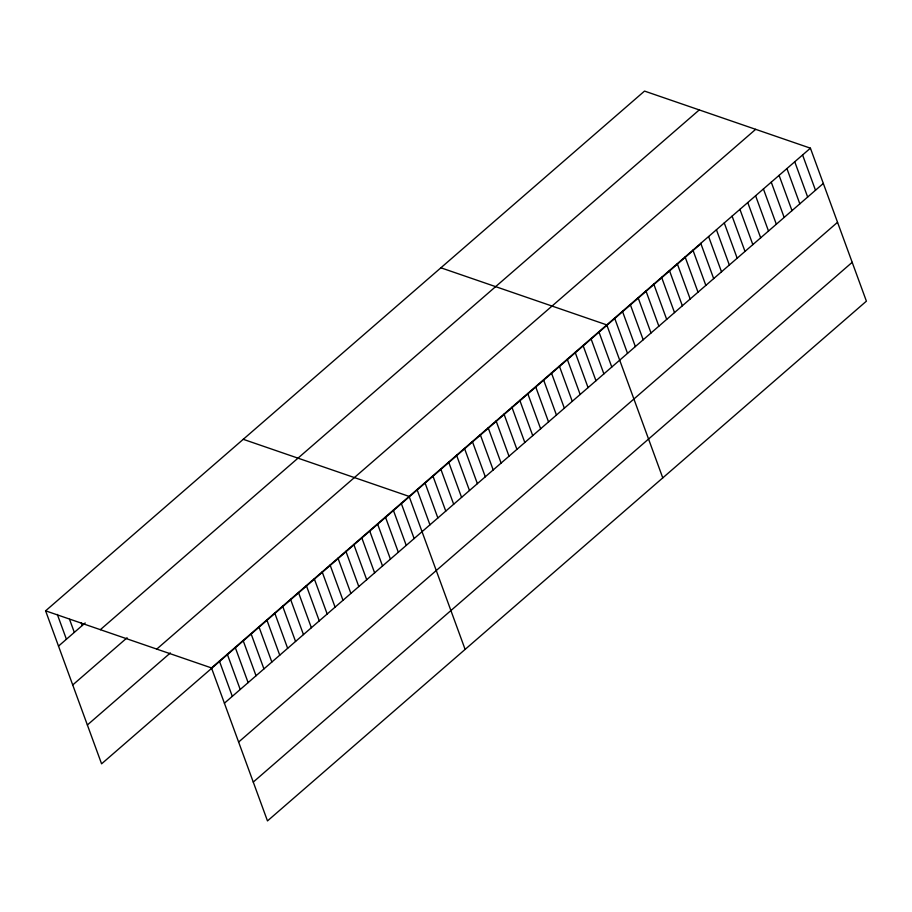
<?xml version="1.0" encoding="UTF-8"?>
<svg xmlns="http://www.w3.org/2000/svg" width="912" height="912" viewBox="0 0 912 912"><rect width="100%" height="100%" fill="white"/><g stroke="black" fill="none" stroke-linecap="round" stroke-linejoin="round"><path stroke-width="1.37" d="M45.6 610.835L644.522 91.086L810.415 148.177L866.4 301.165L267.478 820.914L211.493 667.926L45.6 610.835L101.585 763.823L700.507 244.074M58.505 646.106L85.192 622.953M100.343 629.679L699.265 109.919M72.721 684.946L127.076 637.784M156.75 649.093L755.672 129.333M87.37 724.972L170.384 652.935M211.493 667.926L810.415 148.177M224.409 703.198L823.319 183.449M238.625 742.049L837.535 222.3M253.262 782.074L852.184 262.325M440.884 267.797L606.788 324.9L662.773 477.888M243.242 439.31L409.135 496.413L465.12 649.401M802.583 154.972L815.488 190.243M794.751 161.777L807.656 197.049M786.919 168.572L799.824 203.843M779.087 175.366L791.992 210.638M771.256 182.161L784.16 217.432M763.424 188.955L776.329 224.227M755.592 195.761L768.497 231.032M747.76 202.555L760.665 237.827M739.928 209.35L752.833 244.621M732.097 216.144L745.001 251.416M724.265 222.938L737.17 258.21M716.433 229.744L729.338 265.016M708.601 236.539L721.506 271.81M700.769 243.333L713.674 278.605M692.938 250.127L705.842 285.399M685.106 256.922L698.011 292.193M677.274 263.728L690.179 298.999M669.442 270.522L682.347 305.794M661.61 277.316L674.515 312.588M653.779 284.111L666.683 319.382M645.947 290.917L658.852 326.177M638.115 297.711L651.02 332.983M630.283 304.505L643.188 339.777M622.451 311.3L635.356 346.571M614.62 318.094L627.524 353.366M598.876 331.751L611.781 367.023M590.976 338.614L603.881 373.886M583.064 345.477L595.969 380.749M575.164 352.34L588.069 387.611M567.253 359.203L580.157 394.474M559.352 366.054L572.257 401.326M551.441 372.917L564.346 408.188M543.541 379.78L556.445 415.051M535.629 386.642L548.534 421.914M527.729 393.505L540.634 428.777M519.817 400.368L532.722 435.628M511.917 407.219L524.822 442.491M504.005 414.082L516.91 449.354M496.105 420.945L509.01 456.217M488.194 427.808L501.11 463.079M480.293 434.671L493.198 469.942M472.382 441.522L485.298 476.794M464.482 448.385L477.386 483.656M456.57 455.248L469.486 490.519M448.67 462.11L461.575 497.382M440.758 468.973L453.674 504.245M432.858 475.825L445.763 511.096M424.946 482.687L437.863 517.959M417.046 489.55L429.951 524.822M401.234 503.276L414.139 538.547M393.323 510.139L406.239 545.41M385.423 516.99L398.327 552.262M377.522 523.853L390.427 559.124M369.611 530.716L382.516 565.987M361.711 537.578L374.615 572.85M353.799 544.441L366.704 579.713M345.899 551.293L358.804 586.564M337.987 558.155L350.892 593.427M330.087 565.018L342.992 600.29M322.175 571.881L335.08 607.153M314.275 578.744L327.18 614.015M306.364 585.607L319.268 620.878M298.463 592.458L311.368 627.73M290.552 599.321L303.457 634.592M282.652 606.184L295.556 641.455M274.74 613.046L287.645 648.318M266.84 619.909L279.745 655.181M258.928 626.761L271.833 662.032M251.028 633.623L263.933 668.895M243.116 640.486L256.033 675.758M235.216 647.349L248.121 682.621M227.305 654.212L240.221 689.483M219.404 661.075L232.309 696.346M81.271 622.907L82.228 625.518M69.54 619.316L74.317 632.381M57.331 614.426L66.416 639.244"/></g></svg>
